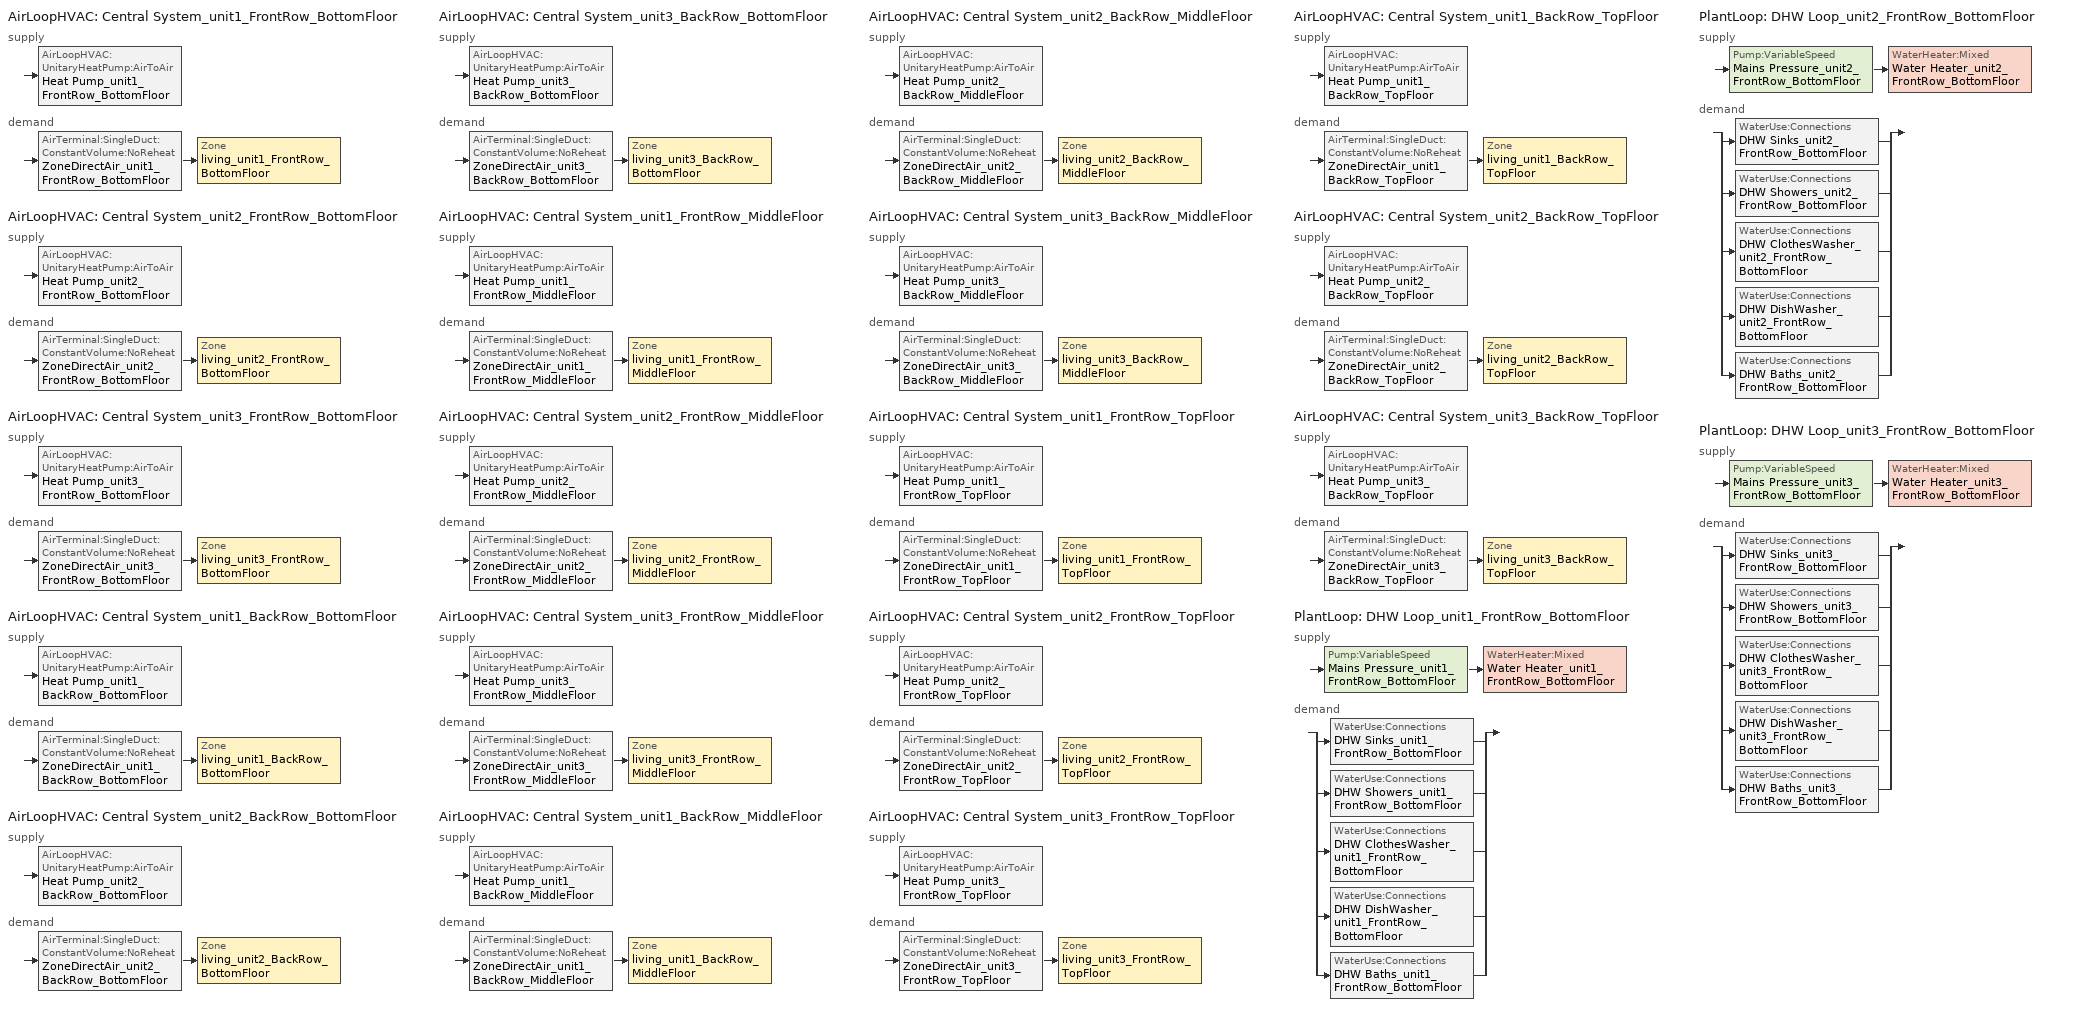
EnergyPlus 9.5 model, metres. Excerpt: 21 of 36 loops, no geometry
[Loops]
AirLoopHVAC 'Central System_unit1_FrontRow_BottomFloor'
 supply: AirLoopHVAC:UnitaryHeatPump:AirToAir 'Heat Pump_unit1_FrontRow_BottomFloor'
 demand: AirTerminal:SingleDuct:ConstantVolume:NoReheat 'ZoneDirectAir_unit1_FrontRow_BottomFloor' > Zone 'living_unit1_FrontRow_BottomFloor'
AirLoopHVAC 'Central System_unit2_FrontRow_BottomFloor'
 supply: AirLoopHVAC:UnitaryHeatPump:AirToAir 'Heat Pump_unit2_FrontRow_BottomFloor'
 demand: AirTerminal:SingleDuct:ConstantVolume:NoReheat 'ZoneDirectAir_unit2_FrontRow_BottomFloor' > Zone 'living_unit2_FrontRow_BottomFloor'
AirLoopHVAC 'Central System_unit3_FrontRow_BottomFloor'
 supply: AirLoopHVAC:UnitaryHeatPump:AirToAir 'Heat Pump_unit3_FrontRow_BottomFloor'
 demand: AirTerminal:SingleDuct:ConstantVolume:NoReheat 'ZoneDirectAir_unit3_FrontRow_BottomFloor' > Zone 'living_unit3_FrontRow_BottomFloor'
AirLoopHVAC 'Central System_unit1_BackRow_BottomFloor'
 supply: AirLoopHVAC:UnitaryHeatPump:AirToAir 'Heat Pump_unit1_BackRow_BottomFloor'
 demand: AirTerminal:SingleDuct:ConstantVolume:NoReheat 'ZoneDirectAir_unit1_BackRow_BottomFloor' > Zone 'living_unit1_BackRow_BottomFloor'
AirLoopHVAC 'Central System_unit2_BackRow_BottomFloor'
 supply: AirLoopHVAC:UnitaryHeatPump:AirToAir 'Heat Pump_unit2_BackRow_BottomFloor'
 demand: AirTerminal:SingleDuct:ConstantVolume:NoReheat 'ZoneDirectAir_unit2_BackRow_BottomFloor' > Zone 'living_unit2_BackRow_BottomFloor'
AirLoopHVAC 'Central System_unit3_BackRow_BottomFloor'
 supply: AirLoopHVAC:UnitaryHeatPump:AirToAir 'Heat Pump_unit3_BackRow_BottomFloor'
 demand: AirTerminal:SingleDuct:ConstantVolume:NoReheat 'ZoneDirectAir_unit3_BackRow_BottomFloor' > Zone 'living_unit3_BackRow_BottomFloor'
AirLoopHVAC 'Central System_unit1_FrontRow_MiddleFloor'
 supply: AirLoopHVAC:UnitaryHeatPump:AirToAir 'Heat Pump_unit1_FrontRow_MiddleFloor'
 demand: AirTerminal:SingleDuct:ConstantVolume:NoReheat 'ZoneDirectAir_unit1_FrontRow_MiddleFloor' > Zone 'living_unit1_FrontRow_MiddleFloor'
AirLoopHVAC 'Central System_unit2_FrontRow_MiddleFloor'
 supply: AirLoopHVAC:UnitaryHeatPump:AirToAir 'Heat Pump_unit2_FrontRow_MiddleFloor'
 demand: AirTerminal:SingleDuct:ConstantVolume:NoReheat 'ZoneDirectAir_unit2_FrontRow_MiddleFloor' > Zone 'living_unit2_FrontRow_MiddleFloor'
AirLoopHVAC 'Central System_unit3_FrontRow_MiddleFloor'
 supply: AirLoopHVAC:UnitaryHeatPump:AirToAir 'Heat Pump_unit3_FrontRow_MiddleFloor'
 demand: AirTerminal:SingleDuct:ConstantVolume:NoReheat 'ZoneDirectAir_unit3_FrontRow_MiddleFloor' > Zone 'living_unit3_FrontRow_MiddleFloor'
AirLoopHVAC 'Central System_unit1_BackRow_MiddleFloor'
 supply: AirLoopHVAC:UnitaryHeatPump:AirToAir 'Heat Pump_unit1_BackRow_MiddleFloor'
 demand: AirTerminal:SingleDuct:ConstantVolume:NoReheat 'ZoneDirectAir_unit1_BackRow_MiddleFloor' > Zone 'living_unit1_BackRow_MiddleFloor'
AirLoopHVAC 'Central System_unit2_BackRow_MiddleFloor'
 supply: AirLoopHVAC:UnitaryHeatPump:AirToAir 'Heat Pump_unit2_BackRow_MiddleFloor'
 demand: AirTerminal:SingleDuct:ConstantVolume:NoReheat 'ZoneDirectAir_unit2_BackRow_MiddleFloor' > Zone 'living_unit2_BackRow_MiddleFloor'
AirLoopHVAC 'Central System_unit3_BackRow_MiddleFloor'
 supply: AirLoopHVAC:UnitaryHeatPump:AirToAir 'Heat Pump_unit3_BackRow_MiddleFloor'
 demand: AirTerminal:SingleDuct:ConstantVolume:NoReheat 'ZoneDirectAir_unit3_BackRow_MiddleFloor' > Zone 'living_unit3_BackRow_MiddleFloor'
AirLoopHVAC 'Central System_unit1_FrontRow_TopFloor'
 supply: AirLoopHVAC:UnitaryHeatPump:AirToAir 'Heat Pump_unit1_FrontRow_TopFloor'
 demand: AirTerminal:SingleDuct:ConstantVolume:NoReheat 'ZoneDirectAir_unit1_FrontRow_TopFloor' > Zone 'living_unit1_FrontRow_TopFloor'
AirLoopHVAC 'Central System_unit2_FrontRow_TopFloor'
 supply: AirLoopHVAC:UnitaryHeatPump:AirToAir 'Heat Pump_unit2_FrontRow_TopFloor'
 demand: AirTerminal:SingleDuct:ConstantVolume:NoReheat 'ZoneDirectAir_unit2_FrontRow_TopFloor' > Zone 'living_unit2_FrontRow_TopFloor'
AirLoopHVAC 'Central System_unit3_FrontRow_TopFloor'
 supply: AirLoopHVAC:UnitaryHeatPump:AirToAir 'Heat Pump_unit3_FrontRow_TopFloor'
 demand: AirTerminal:SingleDuct:ConstantVolume:NoReheat 'ZoneDirectAir_unit3_FrontRow_TopFloor' > Zone 'living_unit3_FrontRow_TopFloor'
AirLoopHVAC 'Central System_unit1_BackRow_TopFloor'
 supply: AirLoopHVAC:UnitaryHeatPump:AirToAir 'Heat Pump_unit1_BackRow_TopFloor'
 demand: AirTerminal:SingleDuct:ConstantVolume:NoReheat 'ZoneDirectAir_unit1_BackRow_TopFloor' > Zone 'living_unit1_BackRow_TopFloor'
AirLoopHVAC 'Central System_unit2_BackRow_TopFloor'
 supply: AirLoopHVAC:UnitaryHeatPump:AirToAir 'Heat Pump_unit2_BackRow_TopFloor'
 demand: AirTerminal:SingleDuct:ConstantVolume:NoReheat 'ZoneDirectAir_unit2_BackRow_TopFloor' > Zone 'living_unit2_BackRow_TopFloor'
AirLoopHVAC 'Central System_unit3_BackRow_TopFloor'
 supply: AirLoopHVAC:UnitaryHeatPump:AirToAir 'Heat Pump_unit3_BackRow_TopFloor'
 demand: AirTerminal:SingleDuct:ConstantVolume:NoReheat 'ZoneDirectAir_unit3_BackRow_TopFloor' > Zone 'living_unit3_BackRow_TopFloor'
PlantLoop 'DHW Loop_unit1_FrontRow_BottomFloor'
 supply: Pump:VariableSpeed 'Mains Pressure_unit1_FrontRow_BottomFloor' > WaterHeater:Mixed 'Water Heater_unit1_FrontRow_BottomFloor'
 demand: split
  | WaterUse:Connections 'DHW Sinks_unit1_FrontRow_BottomFloor'
  | WaterUse:Connections 'DHW Showers_unit1_FrontRow_BottomFloor'
  | WaterUse:Connections 'DHW ClothesWasher_unit1_FrontRow_BottomFloor'
  | WaterUse:Connections 'DHW DishWasher_unit1_FrontRow_BottomFloor'
  | WaterUse:Connections 'DHW Baths_unit1_FrontRow_BottomFloor'
PlantLoop 'DHW Loop_unit2_FrontRow_BottomFloor'
 supply: Pump:VariableSpeed 'Mains Pressure_unit2_FrontRow_BottomFloor' > WaterHeater:Mixed 'Water Heater_unit2_FrontRow_BottomFloor'
 demand: split
  | WaterUse:Connections 'DHW Sinks_unit2_FrontRow_BottomFloor'
  | WaterUse:Connections 'DHW Showers_unit2_FrontRow_BottomFloor'
  | WaterUse:Connections 'DHW ClothesWasher_unit2_FrontRow_BottomFloor'
  | WaterUse:Connections 'DHW DishWasher_unit2_FrontRow_BottomFloor'
  | WaterUse:Connections 'DHW Baths_unit2_FrontRow_BottomFloor'
PlantLoop 'DHW Loop_unit3_FrontRow_BottomFloor'
 supply: Pump:VariableSpeed 'Mains Pressure_unit3_FrontRow_BottomFloor' > WaterHeater:Mixed 'Water Heater_unit3_FrontRow_BottomFloor'
 demand: split
  | WaterUse:Connections 'DHW Sinks_unit3_FrontRow_BottomFloor'
  | WaterUse:Connections 'DHW Showers_unit3_FrontRow_BottomFloor'
  | WaterUse:Connections 'DHW ClothesWasher_unit3_FrontRow_BottomFloor'
  | WaterUse:Connections 'DHW DishWasher_unit3_FrontRow_BottomFloor'
  | WaterUse:Connections 'DHW Baths_unit3_FrontRow_BottomFloor'
[ThermostatSetpoint:DualSetpoint]
thermostat_living Dual SP Control: Heating Setpoint Temperature Schedule=heating_sch; Cooling Setpoint Temperature Schedule=cooling_sch
[Sizing:Zone] Zone Cooling Design Supply Air Temperature Input Method=SupplyAirTemperature; Zone Cooling Design Supply Air Temperature {C}=12; Zone Heating Design Supply Air Temperature Input Method=SupplyAirTemperature; Zone Heating Design Supply Air Temperature {C}=50; Zone Cooling Design Supply Air Humidity Ratio {kgWater/kgDryAir}=0.0081; Zone Heating Design Supply Air Humidity Ratio {kgWater/kgDryAir}=0.008; Cooling Design Air Flow Method=DesignDay; Cooling Minimum Air Flow per Zone Floor Area {m3/s-m2}=0.000762; Heating Design Air Flow Method=DesignDay; Heating Maximum Air Flow per Zone Floor Area {m3/s-m2}=0.002032; Heating Maximum Air Flow {m3/s}=0.141576; Heating Maximum Air Flow Fraction=0.3
Name | Design Specification Outdoor Air Object
living_unit1_FrontRow_BottomFloor | SZ_DSOA_living_unit1_FrontRow_BottomFloor
living_unit2_FrontRow_BottomFloor | SZ_DSOA_living_unit2_FrontRow_BottomFloor
living_unit3_FrontRow_BottomFloor | SZ_DSOA_living_unit3_FrontRow_BottomFloor
living_unit1_BackRow_BottomFloor | SZ_DSOA_living_unit1_BackRow_BottomFloor
living_unit2_BackRow_BottomFloor | SZ_DSOA_living_unit2_BackRow_BottomFloor
living_unit3_BackRow_BottomFloor | SZ_DSOA_living_unit3_BackRow_BottomFloor
living_unit1_FrontRow_MiddleFloor | SZ_DSOA_living_unit1_FrontRow_MiddleFloor
living_unit2_FrontRow_MiddleFloor | SZ_DSOA_living_unit2_FrontRow_MiddleFloor
living_unit3_FrontRow_MiddleFloor | SZ_DSOA_living_unit3_FrontRow_MiddleFloor
living_unit1_BackRow_MiddleFloor | SZ_DSOA_living_unit1_BackRow_MiddleFloor
living_unit2_BackRow_MiddleFloor | SZ_DSOA_living_unit2_BackRow_MiddleFloor
living_unit3_BackRow_MiddleFloor | SZ_DSOA_living_unit3_BackRow_MiddleFloor
living_unit1_FrontRow_TopFloor | SZ_DSOA_living_unit1_FrontRow_TopFloor
living_unit2_FrontRow_TopFloor | SZ_DSOA_living_unit2_FrontRow_TopFloor
living_unit3_FrontRow_TopFloor | SZ_DSOA_living_unit3_FrontRow_TopFloor
living_unit1_BackRow_TopFloor | SZ_DSOA_living_unit1_BackRow_TopFloor
living_unit2_BackRow_TopFloor | SZ_DSOA_living_unit2_BackRow_TopFloor
living_unit3_BackRow_TopFloor | SZ_DSOA_living_unit3_BackRow_TopFloor
[Sizing:System] Type of Load to Size On=Sensible; Design Outdoor Air Flow Rate {m3/s}=autosize; Central Heating Maximum System Air Flow Ratio=1; Preheat Design Temperature {C}=7; Preheat Design Humidity Ratio {kgWater/kgDryAir}=0.008; Precool Design Temperature {C}=11; Precool Design Humidity Ratio {kgWater/kgDryAir}=0.008; Central Cooling Design Supply Air Temperature {C}=12; Central Heating Design Supply Air Temperature {C}=50; Tpye of Zone Sum to Use=NonCoincident; 100% Outdoor Air in Cooling=No; 100% Outdoor Air in Heating=No; Central Cooling Design Supply Air Humidity Ratio {kgWater/kgDryAir}=0.008; Central Heating Design Supply Air Humidity Ratio {kgWater/kgDryAir}=0.008; Cooling Supply Air Flow Rate Method=DesignDay; Heating Supply Air Flow Rate Method=DesignDay; Zone Maximum Outdoor Air Fraction=1; Cooling Design Capacity Method=CoolingDesignCapacity; Cooling Design Capacity {W}=autosize; Heating Design Capacity Method=HeatingDesignCapacity; Heating Design Capacity {W}=autosize; Central Cooling Capacity Control Method=OnOff
Central System_unit1_FrontRow_BottomFloor; Central System_unit2_FrontRow_BottomFloor; Central System_unit3_FrontRow_BottomFloor; Central System_unit1_BackRow_BottomFloor; Central System_unit2_BackRow_BottomFloor; Central System_unit3_BackRow_BottomFloor; Central System_unit1_FrontRow_MiddleFloor; Central System_unit2_FrontRow_MiddleFloor; Central System_unit3_FrontRow_MiddleFloor; Central System_unit1_BackRow_MiddleFloor; Central System_unit2_BackRow_MiddleFloor; Central System_unit3_BackRow_MiddleFloor; Central System_unit1_FrontRow_TopFloor; Central System_unit2_FrontRow_TopFloor; Central System_unit3_FrontRow_TopFloor; Central System_unit1_BackRow_TopFloor; Central System_unit2_BackRow_TopFloor; Central System_unit3_BackRow_TopFloor
[ZoneControl:Thermostat] Control Type Schedule=zone_control_type; Control 1=thermostat_living Dual SP Control
Name | Zone or ZoneList
Zone Thermostat_unit1_FrontRow_BottomFloor | living_unit1_FrontRow_BottomFloor
Zone Thermostat_unit2_FrontRow_BottomFloor | living_unit2_FrontRow_BottomFloor
Zone Thermostat_unit3_FrontRow_BottomFloor | living_unit3_FrontRow_BottomFloor
Zone Thermostat_unit1_BackRow_BottomFloor | living_unit1_BackRow_BottomFloor
Zone Thermostat_unit2_BackRow_BottomFloor | living_unit2_BackRow_BottomFloor
Zone Thermostat_unit3_BackRow_BottomFloor | living_unit3_BackRow_BottomFloor
Zone Thermostat_unit1_FrontRow_MiddleFloor | living_unit1_FrontRow_MiddleFloor
Zone Thermostat_unit2_FrontRow_MiddleFloor | living_unit2_FrontRow_MiddleFloor
Zone Thermostat_unit3_FrontRow_MiddleFloor | living_unit3_FrontRow_MiddleFloor
Zone Thermostat_unit1_BackRow_MiddleFloor | living_unit1_BackRow_MiddleFloor
Zone Thermostat_unit2_BackRow_MiddleFloor | living_unit2_BackRow_MiddleFloor
Zone Thermostat_unit3_BackRow_MiddleFloor | living_unit3_BackRow_MiddleFloor
Zone Thermostat_unit1_FrontRow_TopFloor | living_unit1_FrontRow_TopFloor
Zone Thermostat_unit2_FrontRow_TopFloor | living_unit2_FrontRow_TopFloor
Zone Thermostat_unit3_FrontRow_TopFloor | living_unit3_FrontRow_TopFloor
Zone Thermostat_unit1_BackRow_TopFloor | living_unit1_BackRow_TopFloor
Zone Thermostat_unit2_BackRow_TopFloor | living_unit2_BackRow_TopFloor
Zone Thermostat_unit3_BackRow_TopFloor | living_unit3_BackRow_TopFloor
[AirTerminal:SingleDuct:ConstantVolume:NoReheat] Availability Schedule=always_avail; Maximum Air Flow Rate {m3/s}=autosize
ZoneDirectAir_unit1_FrontRow_BottomFloor; ZoneDirectAir_unit2_FrontRow_BottomFloor; ZoneDirectAir_unit3_FrontRow_BottomFloor; ZoneDirectAir_unit1_BackRow_BottomFloor; ZoneDirectAir_unit2_BackRow_BottomFloor; ZoneDirectAir_unit3_BackRow_BottomFloor; ZoneDirectAir_unit1_FrontRow_MiddleFloor; ZoneDirectAir_unit2_FrontRow_MiddleFloor; ZoneDirectAir_unit3_FrontRow_MiddleFloor; ZoneDirectAir_unit1_BackRow_MiddleFloor; ZoneDirectAir_unit2_BackRow_MiddleFloor; ZoneDirectAir_unit3_BackRow_MiddleFloor; ZoneDirectAir_unit1_FrontRow_TopFloor; ZoneDirectAir_unit2_FrontRow_TopFloor; ZoneDirectAir_unit3_FrontRow_TopFloor; ZoneDirectAir_unit1_BackRow_TopFloor; ZoneDirectAir_unit2_BackRow_TopFloor; ZoneDirectAir_unit3_BackRow_TopFloor
[DesignSpecification:OutdoorAir] Outdoor Air Method=Flow/Zone; Outdoor Air Flow per Person {m3/s-person}=0; Outdoor Air Flow per Zone {m3/s}=0.0212376
SZ_DSOA_living_unit1_FrontRow_BottomFloor; SZ_DSOA_living_unit2_FrontRow_BottomFloor; SZ_DSOA_living_unit3_FrontRow_BottomFloor; SZ_DSOA_living_unit1_BackRow_BottomFloor; SZ_DSOA_living_unit2_BackRow_BottomFloor; SZ_DSOA_living_unit3_BackRow_BottomFloor; SZ_DSOA_living_unit1_FrontRow_MiddleFloor; SZ_DSOA_living_unit2_FrontRow_MiddleFloor; SZ_DSOA_living_unit3_FrontRow_MiddleFloor; SZ_DSOA_living_unit1_BackRow_MiddleFloor; SZ_DSOA_living_unit2_BackRow_MiddleFloor; SZ_DSOA_living_unit3_BackRow_MiddleFloor; SZ_DSOA_living_unit1_FrontRow_TopFloor; SZ_DSOA_living_unit2_FrontRow_TopFloor; SZ_DSOA_living_unit3_FrontRow_TopFloor; SZ_DSOA_living_unit1_BackRow_TopFloor; SZ_DSOA_living_unit2_BackRow_TopFloor; SZ_DSOA_living_unit3_BackRow_TopFloor
[Coil:Cooling:DX:SingleSpeed] Availability Schedule=always_avail; Gross Rated Total Cooling Capacity {W}=autosize; Gross Rated Sensible Heat Ratio=autosize; Gross Rated Cooling COP=4.06853; Rated Air Flow Rate {m3/s}=autosize; Total Cooling Capacity Function of Temperature Curve=HPACCoolCapFT; Total Cooling Capacity Function of Flow Fraction Curve=HPACCoolCapFFF; Energy Input Ratio Function of Temperature Curve=HPACCOOLEIRFT; Energy Input Ratio Function of Flow Fraction Curve=HPACCOOLEIRFFF; Part Load Fraction Correlation Curve=HPACCOOLPLFFPLR
DX Cooling Coil_unit1_FrontRow_BottomFloor; DX Cooling Coil_unit2_FrontRow_BottomFloor; DX Cooling Coil_unit3_FrontRow_BottomFloor; DX Cooling Coil_unit1_BackRow_BottomFloor; DX Cooling Coil_unit2_BackRow_BottomFloor; DX Cooling Coil_unit3_BackRow_BottomFloor; DX Cooling Coil_unit1_FrontRow_MiddleFloor; DX Cooling Coil_unit2_FrontRow_MiddleFloor; DX Cooling Coil_unit3_FrontRow_MiddleFloor; DX Cooling Coil_unit1_BackRow_MiddleFloor; DX Cooling Coil_unit2_BackRow_MiddleFloor; DX Cooling Coil_unit3_BackRow_MiddleFloor; DX Cooling Coil_unit1_FrontRow_TopFloor; DX Cooling Coil_unit2_FrontRow_TopFloor; DX Cooling Coil_unit3_FrontRow_TopFloor; DX Cooling Coil_unit1_BackRow_TopFloor; DX Cooling Coil_unit2_BackRow_TopFloor; DX Cooling Coil_unit3_BackRow_TopFloor
[Fan:OnOff] Availability Schedule=always_avail
Name | Fan Efficiency   #From the study from Dave... | Pressure Rise {Pa}   #based on 0.5W/cfm assuming 1200 cfm,motor eff = 0.65 @ 400cfm/ton and fan eff = 0.58... | Maximum Flow Rate {m3/s} | Motor Efficiency   #From the study from Dave @ 400cfm/ton and back calculating for seer > 13... | Motor In Airstream Fraction | Fan Efficiency			# Fan consumption added during post-processing @ 2.8 cfm/W | Pressure Rise {Pa} | Motor Efficiency | Fan Efficiency			 # Fan consumption added during post-processing @ 2.8 cfm/W
Supply Fan_unit1_FrontRow_BottomFloor; Supply Fan_unit2_FrontRow_BottomFloor; Supply Fan_unit3_FrontRow_BottomFloor; Supply Fan_unit1_BackRow_BottomFloor; Supply Fan_unit2_BackRow_BottomFloor; Supply Fan_unit3_BackRow_BottomFloor; Supply Fan_unit1_FrontRow_MiddleFloor; Supply Fan_unit2_FrontRow_MiddleFloor; Supply Fan_unit3_FrontRow_MiddleFloor; Supply Fan_unit1_BackRow_MiddleFloor; Supply Fan_unit2_BackRow_MiddleFloor; Supply Fan_unit3_BackRow_MiddleFloor; Supply Fan_unit1_FrontRow_TopFloor; Supply Fan_unit2_FrontRow_TopFloor; Supply Fan_unit3_FrontRow_TopFloor; Supply Fan_unit1_BackRow_TopFloor; Supply Fan_unit2_BackRow_TopFloor; Supply Fan_unit3_BackRow_TopFloor | 0.50054 | 400 | autosize | 0.863 | 1
OASupplyFan_unit1_FrontRow_BottomFloor; OASupplyFan_unit2_FrontRow_BottomFloor; OASupplyFan_unit3_FrontRow_BottomFloor; OASupplyFan_unit1_BackRow_BottomFloor; OASupplyFan_unit2_BackRow_BottomFloor; OASupplyFan_unit3_BackRow_BottomFloor; OASupplyFan_unit1_FrontRow_MiddleFloor; OASupplyFan_unit2_FrontRow_MiddleFloor; OASupplyFan_unit3_FrontRow_MiddleFloor; OASupplyFan_unit1_BackRow_MiddleFloor; OASupplyFan_unit2_BackRow_MiddleFloor; OASupplyFan_unit3_BackRow_MiddleFloor; OASupplyFan_unit1_FrontRow_TopFloor; OASupplyFan_unit2_FrontRow_TopFloor; OASupplyFan_unit3_FrontRow_TopFloor; OASupplyFan_unit1_BackRow_TopFloor; OASupplyFan_unit2_BackRow_TopFloor; OASupplyFan_unit3_BackRow_TopFloor |  |  | 0.0212376 |  | 0 | 0.6 | 454.046 | 1
OAExhaustFan_unit1_FrontRow_BottomFloor; OAExhaustFan_unit2_FrontRow_BottomFloor; OAExhaustFan_unit3_FrontRow_BottomFloor; OAExhaustFan_unit1_BackRow_BottomFloor; OAExhaustFan_unit2_BackRow_BottomFloor; OAExhaustFan_unit3_BackRow_BottomFloor; OAExhaustFan_unit1_FrontRow_MiddleFloor; OAExhaustFan_unit2_FrontRow_MiddleFloor; OAExhaustFan_unit3_FrontRow_MiddleFloor; OAExhaustFan_unit1_BackRow_MiddleFloor; OAExhaustFan_unit2_BackRow_MiddleFloor; OAExhaustFan_unit3_BackRow_MiddleFloor; OAExhaustFan_unit1_FrontRow_TopFloor; OAExhaustFan_unit2_FrontRow_TopFloor; OAExhaustFan_unit3_FrontRow_TopFloor; OAExhaustFan_unit1_BackRow_TopFloor; OAExhaustFan_unit2_BackRow_TopFloor; OAExhaustFan_unit3_BackRow_TopFloor |  |  | 0.0212376 |  | 0 |  | 454.046 | 1 | 0.6
[AirLoopHVAC] Design Supply Air Flow Rate {m3/s}=autosize
Central System_unit1_FrontRow_BottomFloor; Central System_unit2_FrontRow_BottomFloor; Central System_unit3_FrontRow_BottomFloor; Central System_unit1_BackRow_BottomFloor; Central System_unit2_BackRow_BottomFloor; Central System_unit3_BackRow_BottomFloor; Central System_unit1_FrontRow_MiddleFloor; Central System_unit2_FrontRow_MiddleFloor; Central System_unit3_FrontRow_MiddleFloor; Central System_unit1_BackRow_MiddleFloor; Central System_unit2_BackRow_MiddleFloor; Central System_unit3_BackRow_MiddleFloor; Central System_unit1_FrontRow_TopFloor; Central System_unit2_FrontRow_TopFloor; Central System_unit3_FrontRow_TopFloor; Central System_unit1_BackRow_TopFloor; Central System_unit2_BackRow_TopFloor; Central System_unit3_BackRow_TopFloor
[AirLoopHVAC:UnitaryHeatPump:AirToAir] Availability Schedule=always_avail; Supply Air Flow Rate During Cooling Operation {m3/s}=autosize; Supply Air Flow Rate During Heating Operation {m3/s}=autosize; Supply Air Flow Rate When No Cooling or Heating is Needed {m3/s}=0; Maximum Supply Air Temperature from Supplemental Heater {C}=50; Maximum Outdoor Dry-Bulb Temperature for Supplemental Heater Operation {C}=10; Fan Placement=BlowThrough; Supply Air Fan Operating Mode Schedule=fan_cycle
Name | Controlling Zone or Thermostat Location | Supply Air Fan | Heating Coil | Cooling Coil | Supplemental Heating Coil
Heat Pump_unit1_FrontRow_BottomFloor | living_unit1_FrontRow_BottomFloor | Supply Fan_unit1_FrontRow_BottomFloor | Main DX Heating Coil_unit1_FrontRow_BottomFloor | DX Cooling Coil_unit1_FrontRow_BottomFloor | Supp Heating Coil_unit1_FrontRow_BottomFloor
Heat Pump_unit2_FrontRow_BottomFloor | living_unit2_FrontRow_BottomFloor | Supply Fan_unit2_FrontRow_BottomFloor | Main DX Heating Coil_unit2_FrontRow_BottomFloor | DX Cooling Coil_unit2_FrontRow_BottomFloor | Supp Heating Coil_unit2_FrontRow_BottomFloor
Heat Pump_unit3_FrontRow_BottomFloor | living_unit3_FrontRow_BottomFloor | Supply Fan_unit3_FrontRow_BottomFloor | Main DX Heating Coil_unit3_FrontRow_BottomFloor | DX Cooling Coil_unit3_FrontRow_BottomFloor | Supp Heating Coil_unit3_FrontRow_BottomFloor
Heat Pump_unit1_BackRow_BottomFloor | living_unit1_BackRow_BottomFloor | Supply Fan_unit1_BackRow_BottomFloor | Main DX Heating Coil_unit1_BackRow_BottomFloor | DX Cooling Coil_unit1_BackRow_BottomFloor | Supp Heating Coil_unit1_BackRow_BottomFloor
Heat Pump_unit2_BackRow_BottomFloor | living_unit2_BackRow_BottomFloor | Supply Fan_unit2_BackRow_BottomFloor | Main DX Heating Coil_unit2_BackRow_BottomFloor | DX Cooling Coil_unit2_BackRow_BottomFloor | Supp Heating Coil_unit2_BackRow_BottomFloor
Heat Pump_unit3_BackRow_BottomFloor | living_unit3_BackRow_BottomFloor | Supply Fan_unit3_BackRow_BottomFloor | Main DX Heating Coil_unit3_BackRow_BottomFloor | DX Cooling Coil_unit3_BackRow_BottomFloor | Supp Heating Coil_unit3_BackRow_BottomFloor
Heat Pump_unit1_FrontRow_MiddleFloor | living_unit1_FrontRow_MiddleFloor | Supply Fan_unit1_FrontRow_MiddleFloor | Main DX Heating Coil_unit1_FrontRow_MiddleFloor | DX Cooling Coil_unit1_FrontRow_MiddleFloor | Supp Heating Coil_unit1_FrontRow_MiddleFloor
Heat Pump_unit2_FrontRow_MiddleFloor | living_unit2_FrontRow_MiddleFloor | Supply Fan_unit2_FrontRow_MiddleFloor | Main DX Heating Coil_unit2_FrontRow_MiddleFloor | DX Cooling Coil_unit2_FrontRow_MiddleFloor | Supp Heating Coil_unit2_FrontRow_MiddleFloor
Heat Pump_unit3_FrontRow_MiddleFloor | living_unit3_FrontRow_MiddleFloor | Supply Fan_unit3_FrontRow_MiddleFloor | Main DX Heating Coil_unit3_FrontRow_MiddleFloor | DX Cooling Coil_unit3_FrontRow_MiddleFloor | Supp Heating Coil_unit3_FrontRow_MiddleFloor
Heat Pump_unit1_BackRow_MiddleFloor | living_unit1_BackRow_MiddleFloor | Supply Fan_unit1_BackRow_MiddleFloor | Main DX Heating Coil_unit1_BackRow_MiddleFloor | DX Cooling Coil_unit1_BackRow_MiddleFloor | Supp Heating Coil_unit1_BackRow_MiddleFloor
Heat Pump_unit2_BackRow_MiddleFloor | living_unit2_BackRow_MiddleFloor | Supply Fan_unit2_BackRow_MiddleFloor | Main DX Heating Coil_unit2_BackRow_MiddleFloor | DX Cooling Coil_unit2_BackRow_MiddleFloor | Supp Heating Coil_unit2_BackRow_MiddleFloor
Heat Pump_unit3_BackRow_MiddleFloor | living_unit3_BackRow_MiddleFloor | Supply Fan_unit3_BackRow_MiddleFloor | Main DX Heating Coil_unit3_BackRow_MiddleFloor | DX Cooling Coil_unit3_BackRow_MiddleFloor | Supp Heating Coil_unit3_BackRow_MiddleFloor
Heat Pump_unit1_FrontRow_TopFloor | living_unit1_FrontRow_TopFloor | Supply Fan_unit1_FrontRow_TopFloor | Main DX Heating Coil_unit1_FrontRow_TopFloor | DX Cooling Coil_unit1_FrontRow_TopFloor | Supp Heating Coil_unit1_FrontRow_TopFloor
Heat Pump_unit2_FrontRow_TopFloor | living_unit2_FrontRow_TopFloor | Supply Fan_unit2_FrontRow_TopFloor | Main DX Heating Coil_unit2_FrontRow_TopFloor | DX Cooling Coil_unit2_FrontRow_TopFloor | Supp Heating Coil_unit2_FrontRow_TopFloor
Heat Pump_unit3_FrontRow_TopFloor | living_unit3_FrontRow_TopFloor | Supply Fan_unit3_FrontRow_TopFloor | Main DX Heating Coil_unit3_FrontRow_TopFloor | DX Cooling Coil_unit3_FrontRow_TopFloor | Supp Heating Coil_unit3_FrontRow_TopFloor
Heat Pump_unit1_BackRow_TopFloor | living_unit1_BackRow_TopFloor | Supply Fan_unit1_BackRow_TopFloor | Main DX Heating Coil_unit1_BackRow_TopFloor | DX Cooling Coil_unit1_BackRow_TopFloor | Supp Heating Coil_unit1_BackRow_TopFloor
Heat Pump_unit2_BackRow_TopFloor | living_unit2_BackRow_TopFloor | Supply Fan_unit2_BackRow_TopFloor | Main DX Heating Coil_unit2_BackRow_TopFloor | DX Cooling Coil_unit2_BackRow_TopFloor | Supp Heating Coil_unit2_BackRow_TopFloor
Heat Pump_unit3_BackRow_TopFloor | living_unit3_BackRow_TopFloor | Supply Fan_unit3_BackRow_TopFloor | Main DX Heating Coil_unit3_BackRow_TopFloor | DX Cooling Coil_unit3_BackRow_TopFloor | Supp Heating Coil_unit3_BackRow_TopFloor
[Coil:Heating:DX:SingleSpeed] Availability Schedule=always_avail; Rated Total Heating Capacity {W}=autosize; Rated COP=3.69308; Rated Air Flow Rate {m3/s}=autosize; Total Heating Capacity Function of Temperature Curve=HPACHeatCapFT; Total Heating Capacity Function of Flow Fraction Curve=HPACHeatCapFFF; Energy Input Ratio Function of Temperature Curve=HPACHeatEIRFT; Energy Input Ratio Function of Flow Fraction Curve=HPACHeatEIRFFF; Part Load Fraction Correlation Curve=HPACCOOLPLFFPLR; Defrost Energy Input Ratio Function of Temperature Curve=Defrost_EIR_FT; Minimum Outdoor Dry-Bulb Temperature for Compressor Operation {C}=-17.78; Maximum Outdoor Dry-Bulb Temperature for Defrost Operation {C}=5; Crankcase Heater Capacity {W}=200; Maximum Outdoor Dry-Bulb Temperature for Crankcase Heater Operation {C}=10; Defrost Strategy=ReverseCycle; Defrost Control=OnDemand
Main DX Heating Coil_unit1_FrontRow_BottomFloor; Main DX Heating Coil_unit2_FrontRow_BottomFloor; Main DX Heating Coil_unit3_FrontRow_BottomFloor; Main DX Heating Coil_unit1_BackRow_BottomFloor; Main DX Heating Coil_unit2_BackRow_BottomFloor; Main DX Heating Coil_unit3_BackRow_BottomFloor; Main DX Heating Coil_unit1_FrontRow_MiddleFloor; Main DX Heating Coil_unit2_FrontRow_MiddleFloor; Main DX Heating Coil_unit3_FrontRow_MiddleFloor; Main DX Heating Coil_unit1_BackRow_MiddleFloor; Main DX Heating Coil_unit2_BackRow_MiddleFloor; Main DX Heating Coil_unit3_BackRow_MiddleFloor; Main DX Heating Coil_unit1_FrontRow_TopFloor; Main DX Heating Coil_unit2_FrontRow_TopFloor; Main DX Heating Coil_unit3_FrontRow_TopFloor; Main DX Heating Coil_unit1_BackRow_TopFloor; Main DX Heating Coil_unit2_BackRow_TopFloor; Main DX Heating Coil_unit3_BackRow_TopFloor
[Coil:Heating:Electric] Availability Schedule=always_avail; Efficiency=1; Nominal Capacity {W}=autosize
Supp Heating Coil_unit1_FrontRow_BottomFloor; Supp Heating Coil_unit2_FrontRow_BottomFloor; Supp Heating Coil_unit3_FrontRow_BottomFloor; Supp Heating Coil_unit1_BackRow_BottomFloor; Supp Heating Coil_unit2_BackRow_BottomFloor; Supp Heating Coil_unit3_BackRow_BottomFloor; Supp Heating Coil_unit1_FrontRow_MiddleFloor; Supp Heating Coil_unit2_FrontRow_MiddleFloor; Supp Heating Coil_unit3_FrontRow_MiddleFloor; Supp Heating Coil_unit1_BackRow_MiddleFloor; Supp Heating Coil_unit2_BackRow_MiddleFloor; Supp Heating Coil_unit3_BackRow_MiddleFloor; Supp Heating Coil_unit1_FrontRow_TopFloor; Supp Heating Coil_unit2_FrontRow_TopFloor; Supp Heating Coil_unit3_FrontRow_TopFloor; Supp Heating Coil_unit1_BackRow_TopFloor; Supp Heating Coil_unit2_BackRow_TopFloor; Supp Heating Coil_unit3_BackRow_TopFloor
[Zone equipment]
living_unit1_FrontRow_BottomFloor: ZoneDirectAir_unit1_FrontRow_BottomFloor, ERV_unit1_FrontRow_BottomFloor
living_unit2_FrontRow_BottomFloor: ZoneDirectAir_unit2_FrontRow_BottomFloor, ERV_unit2_FrontRow_BottomFloor
living_unit3_FrontRow_BottomFloor: ZoneDirectAir_unit3_FrontRow_BottomFloor, ERV_unit3_FrontRow_BottomFloor
living_unit1_BackRow_BottomFloor: ZoneDirectAir_unit1_BackRow_BottomFloor, ERV_unit1_BackRow_BottomFloor
living_unit2_BackRow_BottomFloor: ZoneDirectAir_unit2_BackRow_BottomFloor, ERV_unit2_BackRow_BottomFloor
living_unit3_BackRow_BottomFloor: ZoneDirectAir_unit3_BackRow_BottomFloor, ERV_unit3_BackRow_BottomFloor
living_unit1_FrontRow_MiddleFloor: ZoneDirectAir_unit1_FrontRow_MiddleFloor, ERV_unit1_FrontRow_MiddleFloor
living_unit2_FrontRow_MiddleFloor: ZoneDirectAir_unit2_FrontRow_MiddleFloor, ERV_unit2_FrontRow_MiddleFloor
living_unit3_FrontRow_MiddleFloor: ZoneDirectAir_unit3_FrontRow_MiddleFloor, ERV_unit3_FrontRow_MiddleFloor
living_unit1_BackRow_MiddleFloor: ZoneDirectAir_unit1_BackRow_MiddleFloor, ERV_unit1_BackRow_MiddleFloor
living_unit2_BackRow_MiddleFloor: ZoneDirectAir_unit2_BackRow_MiddleFloor, ERV_unit2_BackRow_MiddleFloor
living_unit3_BackRow_MiddleFloor: ZoneDirectAir_unit3_BackRow_MiddleFloor, ERV_unit3_BackRow_MiddleFloor
living_unit1_FrontRow_TopFloor: ZoneDirectAir_unit1_FrontRow_TopFloor, ERV_unit1_FrontRow_TopFloor
living_unit2_FrontRow_TopFloor: ZoneDirectAir_unit2_FrontRow_TopFloor, ERV_unit2_FrontRow_TopFloor
living_unit3_FrontRow_TopFloor: ZoneDirectAir_unit3_FrontRow_TopFloor, ERV_unit3_FrontRow_TopFloor
living_unit1_BackRow_TopFloor: ZoneDirectAir_unit1_BackRow_TopFloor, ERV_unit1_BackRow_TopFloor
living_unit2_BackRow_TopFloor: ZoneDirectAir_unit2_BackRow_TopFloor, ERV_unit2_BackRow_TopFloor
living_unit3_BackRow_TopFloor: ZoneDirectAir_unit3_BackRow_TopFloor, ERV_unit3_BackRow_TopFloor
[ZoneHVAC:EnergyRecoveryVentilator] Availability Schedule=always_avail; Supply Air Flow Rate {m3/s}=0.0212376; Exhaust Air Flow Rate {m3/s}=0.0212376
Name | Heat Exchanger | Supply Air Fan | Exhaust Air Fan
ERV_unit1_FrontRow_BottomFloor | OA_Heat_Recovery_Unit1_FrontRow_BottomFloor | OASupplyFan_unit1_FrontRow_BottomFloor | OAExhaustFan_unit1_FrontRow_BottomFloor
ERV_unit2_FrontRow_BottomFloor | OA_Heat_Recovery_Unit2_FrontRow_BottomFloor | OASupplyFan_unit2_FrontRow_BottomFloor | OAExhaustFan_unit2_FrontRow_BottomFloor
ERV_unit3_FrontRow_BottomFloor | OA_Heat_Recovery_Unit3_FrontRow_BottomFloor | OASupplyFan_unit3_FrontRow_BottomFloor | OAExhaustFan_unit3_FrontRow_BottomFloor
ERV_unit1_BackRow_BottomFloor | OA_Heat_Recovery_Unit1_BackRow_BottomFloor | OASupplyFan_unit1_BackRow_BottomFloor | OAExhaustFan_unit1_BackRow_BottomFloor
ERV_unit2_BackRow_BottomFloor | OA_Heat_Recovery_Unit2_BackRow_BottomFloor | OASupplyFan_unit2_BackRow_BottomFloor | OAExhaustFan_unit2_BackRow_BottomFloor
ERV_unit3_BackRow_BottomFloor | OA_Heat_Recovery_Unit3_BackRow_BottomFloor | OASupplyFan_unit3_BackRow_BottomFloor | OAExhaustFan_unit3_BackRow_BottomFloor
ERV_unit1_FrontRow_MiddleFloor | OA_Heat_Recovery_Unit1_FrontRow_MiddleFloor | OASupplyFan_unit1_FrontRow_MiddleFloor | OAExhaustFan_unit1_FrontRow_MiddleFloor
ERV_unit2_FrontRow_MiddleFloor | OA_Heat_Recovery_Unit2_FrontRow_MiddleFloor | OASupplyFan_unit2_FrontRow_MiddleFloor | OAExhaustFan_unit2_FrontRow_MiddleFloor
ERV_unit3_FrontRow_MiddleFloor | OA_Heat_Recovery_Unit3_FrontRow_MiddleFloor | OASupplyFan_unit3_FrontRow_MiddleFloor | OAExhaustFan_unit3_FrontRow_MiddleFloor
ERV_unit1_BackRow_MiddleFloor | OA_Heat_Recovery_Unit1_BackRow_MiddleFloor | OASupplyFan_unit1_BackRow_MiddleFloor | OAExhaustFan_unit1_BackRow_MiddleFloor
ERV_unit2_BackRow_MiddleFloor | OA_Heat_Recovery_Unit2_BackRow_MiddleFloor | OASupplyFan_unit2_BackRow_MiddleFloor | OAExhaustFan_unit2_BackRow_MiddleFloor
ERV_unit3_BackRow_MiddleFloor | OA_Heat_Recovery_Unit3_BackRow_MiddleFloor | OASupplyFan_unit3_BackRow_MiddleFloor | OAExhaustFan_unit3_BackRow_MiddleFloor
ERV_unit1_FrontRow_TopFloor | OA_Heat_Recovery_Unit1_FrontRow_TopFloor | OASupplyFan_unit1_FrontRow_TopFloor | OAExhaustFan_unit1_FrontRow_TopFloor
ERV_unit2_FrontRow_TopFloor | OA_Heat_Recovery_Unit2_FrontRow_TopFloor | OASupplyFan_unit2_FrontRow_TopFloor | OAExhaustFan_unit2_FrontRow_TopFloor
ERV_unit3_FrontRow_TopFloor | OA_Heat_Recovery_Unit3_FrontRow_TopFloor | OASupplyFan_unit3_FrontRow_TopFloor | OAExhaustFan_unit3_FrontRow_TopFloor
ERV_unit1_BackRow_TopFloor | OA_Heat_Recovery_Unit1_BackRow_TopFloor | OASupplyFan_unit1_BackRow_TopFloor | OAExhaustFan_unit1_BackRow_TopFloor
ERV_unit2_BackRow_TopFloor | OA_Heat_Recovery_Unit2_BackRow_TopFloor | OASupplyFan_unit2_BackRow_TopFloor | OAExhaustFan_unit2_BackRow_TopFloor
ERV_unit3_BackRow_TopFloor | OA_Heat_Recovery_Unit3_BackRow_TopFloor | OASupplyFan_unit3_BackRow_TopFloor | OAExhaustFan_unit3_BackRow_TopFloor
[HeatExchanger:AirToAir:SensibleAndLatent] Availability Schedule=always_off; Nominal Supply Air Flow Rate {m3/s}=0.0212376; Sensible Effectiveness at 100% Heating Air Flow=0.65; Latent Effectiveness at 100% Heating Air Flow=0; Sensible Effectiveness at 75% Heating Air Flow=0.65; Latent Effectiveness at 75% Heating Air Flow=0; Sensible Effectiveness at 100% Cooling Air Flow=0.65; Latent Effectiveness at 100% Cooling Air Flow=0; Sensible Effectiveness at 75% Cooling Air Flow=0.65; Latent Effectiveness at 75% Cooling Air Flow=0; Nominal Electric Power {W}=0; Supply Air Outlet Temperature Control=No; Heat Exchanger Type=Plate; Frost Control Type=None; Threshold Temperature {C}=-16.8333; Initial Defrost Time Fraction=0.083; Rate of Defrost Time Fraction Increase {1/K}=0.0216; Economizer Lockout=No
OA_Heat_Recovery_Unit1_FrontRow_BottomFloor; OA_Heat_Recovery_Unit2_FrontRow_BottomFloor; OA_Heat_Recovery_Unit3_FrontRow_BottomFloor; OA_Heat_Recovery_Unit1_BackRow_BottomFloor; OA_Heat_Recovery_Unit2_BackRow_BottomFloor; OA_Heat_Recovery_Unit3_BackRow_BottomFloor; OA_Heat_Recovery_Unit1_FrontRow_MiddleFloor; OA_Heat_Recovery_Unit2_FrontRow_MiddleFloor; OA_Heat_Recovery_Unit3_FrontRow_MiddleFloor; OA_Heat_Recovery_Unit1_BackRow_MiddleFloor; OA_Heat_Recovery_Unit2_BackRow_MiddleFloor; OA_Heat_Recovery_Unit3_BackRow_MiddleFloor; OA_Heat_Recovery_Unit1_FrontRow_TopFloor; OA_Heat_Recovery_Unit2_FrontRow_TopFloor; OA_Heat_Recovery_Unit3_FrontRow_TopFloor; OA_Heat_Recovery_Unit1_BackRow_TopFloor; OA_Heat_Recovery_Unit2_BackRow_TopFloor; OA_Heat_Recovery_Unit3_BackRow_TopFloor
[Pump:VariableSpeed] Design Maximum Flow Rate {m3/s}=autosize; Design Pump Head {Pa}=1; Design Power Consumption {W}=0; Motor Efficiency=1; Fraction of Motor Inefficiencies to Fluid Stream=0; Coefficient 1 of the Part Load Performance Curve=0; Coefficient 2 of the Part Load Performance Curve=1; Coefficient 3 of the Part Load Performance Curve=0; Coefficient 4 of the Part Load Performance Curve=0; Design Minimum Flow Rate {m3/s}=0; Pump Control Type=Intermittent
Mains Pressure_unit1_FrontRow_BottomFloor; Mains Pressure_unit2_FrontRow_BottomFloor; Mains Pressure_unit3_FrontRow_BottomFloor
[WaterHeater:Mixed] Tank Volume {m3}=0.196841; Setpoint Temperature Schedule=dhw_setpt; Deadband Temperature Difference {deltaC}=2; Maximum Temperature Limit {C}=50; Heater Control Type=Cycle; Heater Maximum Capacity {W}=autosize; Heater Minimum Capacity {W}=0; Heater Ignition Minimum Flow Rate {m3/s}=0; Heater Fuel Type=electricity; Heater Thermal Efficiency=1; Ambient Temperature Indicator=Zone; Off Cycle Loss Coefficient to Ambient Temperature {W/K}=1.27317; Off Cycle Loss Fraction to Zone=1; On Cycle Loss Coefficient to Ambient Temperature {W/K}=1.27317; On Cycle Loss Fraction to Zone=1; Peak Use Flow Rate {m3/s}=0; Use Side Effectiveness=1; Source Side Effectiveness=1; Use Side Design Flow Rate {m3/s}=autosize; Source Side Design Flow Rate {m3/s}=0; Indirect Water Heating Recovery Time {hr}=1.5
Name | Ambient Temperature Zone
Water Heater_unit1_FrontRow_BottomFloor | living_unit1_FrontRow_BottomFloor
Water Heater_unit2_FrontRow_BottomFloor | living_unit2_FrontRow_BottomFloor
Water Heater_unit3_FrontRow_BottomFloor | living_unit3_FrontRow_BottomFloor
[WaterHeater:Sizing] Design Mode=ResidentialHUD-FHAMinimum; Number of Bedrooms=2; Number of Bathrooms=2
Water Heater_unit1_FrontRow_BottomFloor; Water Heater_unit2_FrontRow_BottomFloor; Water Heater_unit3_FrontRow_BottomFloor
[PlantEquipmentList]
DHW Plant Equipment_unit1_FrontRow_BottomFloor: Water Heater_unit1_FrontRow_BottomFloor
DHW Plant Equipment_unit2_FrontRow_BottomFloor: Water Heater_unit2_FrontRow_BottomFloor
DHW Plant Equipment_unit3_FrontRow_BottomFloor: Water Heater_unit3_FrontRow_BottomFloor
[Sizing:Plant] Loop Type=Heating; Design Loop Exit Temperature {C}=48.8889; Loop Design Temperature Difference {deltaC}=5.55556
DHW Loop_unit1_FrontRow_BottomFloor; DHW Loop_unit2_FrontRow_BottomFloor; DHW Loop_unit3_FrontRow_BottomFloor
[PlantLoop] Fluid Type=Water; Maximum Loop Temperature {C}=100; Minimum Loop Temperature {C}=0; Maximum Loop Flow Rate {m3/s}=autosize; Minimum Loop Flow Rate {m3/s}=0; Plant Loop Volume {m3}=autocalculate; Load Distribution Scheme=Optimal
Name | Plant Equipment Operation Scheme
DHW Loop_unit1_FrontRow_BottomFloor | DHW Loop Operation_unit1_FrontRow_BottomFloor
DHW Loop_unit2_FrontRow_BottomFloor | DHW Loop Operation_unit2_FrontRow_BottomFloor
DHW Loop_unit3_FrontRow_BottomFloor | DHW Loop Operation_unit3_FrontRow_BottomFloor
[PlantEquipmentOperation:HeatingLoad] Load Range 1 Lower Limit {W}=0; Load Range 1 Upper Limit {W}=1000000000000000
Name | Range 1 Equipment List
DHW Control Scheme_unit1_FrontRow_BottomFloor | DHW Plant Equipment_unit1_FrontRow_BottomFloor
DHW Control Scheme_unit2_FrontRow_BottomFloor | DHW Plant Equipment_unit2_FrontRow_BottomFloor
DHW Control Scheme_unit3_FrontRow_BottomFloor | DHW Plant Equipment_unit3_FrontRow_BottomFloor
[PlantEquipmentOperationSchemes] Control Scheme 1 Schedule=always_avail
Name | Control Scheme 1
DHW Loop Operation_unit1_FrontRow_BottomFloor | DHW Control Scheme_unit1_FrontRow_BottomFloor
DHW Loop Operation_unit2_FrontRow_BottomFloor | DHW Control Scheme_unit2_FrontRow_BottomFloor
DHW Loop Operation_unit3_FrontRow_BottomFloor | DHW Control Scheme_unit3_FrontRow_BottomFloor
[SetpointManager:Scheduled] Control Variable=Temperature; Schedule=DHWSupplySetpoint
Name | Setpoint Node or NodeList
DHW Loop Setpoint Manager_unit1_FrontRow_BottomFloor | DHW Supply Outlet Node_unit1_FrontRow_BottomFloor
DHW Loop Setpoint Manager_unit2_FrontRow_BottomFloor | DHW Supply Outlet Node_unit2_FrontRow_BottomFloor
DHW Loop Setpoint Manager_unit3_FrontRow_BottomFloor | DHW Supply Outlet Node_unit3_FrontRow_BottomFloor
[WaterUse:Equipment]
Name | Peak Flow Rate {m3/s} | Flow Rate Fraction Schedule | Target Temperature Schedule
Clothes Washer_unit1_FrontRow_BottomFloor; Clothes Washer_unit2_FrontRow_BottomFloor; Clothes Washer_unit3_FrontRow_BottomFloor | 1.08128e-06 | ClothesWasher | CWWaterTempSchedule
Dishwasher_unit1_FrontRow_BottomFloor; Dishwasher_unit2_FrontRow_BottomFloor; Dishwasher_unit3_FrontRow_BottomFloor | 4.24457e-07 | Dishwasher | DWWaterTempSchedule
Sinks_unit1_FrontRow_BottomFloor; Sinks_unit2_FrontRow_BottomFloor; Sinks_unit3_FrontRow_BottomFloor | 7.1934e-05 | BA_sink_sch | SSBWaterTempSchedule
Showers_unit1_FrontRow_BottomFloor; Showers_unit2_FrontRow_BottomFloor; Showers_unit3_FrontRow_BottomFloor | 0.000141975 | BA_shower_sch | SSBWaterTempSchedule
Baths_unit1_FrontRow_BottomFloor; Baths_unit2_FrontRow_BottomFloor; Baths_unit3_FrontRow_BottomFloor | 0.00027764 | BA_bath_sch | SSBWaterTempSchedule
[WaterUse:Connections] Drain Water Heat Exchanger Type=None
Name | Water Use Equipment 1
DHW Sinks_unit1_FrontRow_BottomFloor | Sinks_unit1_FrontRow_BottomFloor
DHW Showers_unit1_FrontRow_BottomFloor | Showers_unit1_FrontRow_BottomFloor
DHW ClothesWasher_unit1_FrontRow_BottomFloor | Clothes Washer_unit1_FrontRow_BottomFloor
DHW DishWasher_unit1_FrontRow_BottomFloor | Dishwasher_unit1_FrontRow_BottomFloor
DHW Baths_unit1_FrontRow_BottomFloor | Baths_unit1_FrontRow_BottomFloor
DHW Sinks_unit2_FrontRow_BottomFloor | Sinks_unit2_FrontRow_BottomFloor
DHW Showers_unit2_FrontRow_BottomFloor | Showers_unit2_FrontRow_BottomFloor
DHW ClothesWasher_unit2_FrontRow_BottomFloor | Clothes Washer_unit2_FrontRow_BottomFloor
DHW DishWasher_unit2_FrontRow_BottomFloor | Dishwasher_unit2_FrontRow_BottomFloor
DHW Baths_unit2_FrontRow_BottomFloor | Baths_unit2_FrontRow_BottomFloor
DHW Sinks_unit3_FrontRow_BottomFloor | Sinks_unit3_FrontRow_BottomFloor
DHW Showers_unit3_FrontRow_BottomFloor | Showers_unit3_FrontRow_BottomFloor
DHW ClothesWasher_unit3_FrontRow_BottomFloor | Clothes Washer_unit3_FrontRow_BottomFloor
DHW DishWasher_unit3_FrontRow_BottomFloor | Dishwasher_unit3_FrontRow_BottomFloor
DHW Baths_unit3_FrontRow_BottomFloor | Baths_unit3_FrontRow_BottomFloor
[Schedule:Compact]
BA_shower_sch: Through: 12/31, For: AllDays, Until: 1:00, 0.00144798, Until: 2:00, 0.000658174, Until: 3:00, 0.000394904, Until: 4:00, 0.000658174, Until: 5:00, 0.00184289, Until: 6:00, 0.00684501, Until: 7:00, 0.0155329, Until: 8:00, 0.0154013, Until: 9:00, 0.0125053, Until: 10:00, 0.00974098, Until: 11:00, 0.00789809, Until: 12:00, 0.00618684, Until: 13:00, 0.00447558, Until: 14:00, 0.00381741, Until: 15:00, 0.00342251, Until: 16:00, 0.00329087, Until: 17:00, 0.00394904, Until: 18:00, 0.00513376, Until: 19:00, 0.00552866, Until: 20:00, 0.00552866, Until: 21:00, 0.00552866, Until: 22:00, 0.00539703, Until: 23:00, 0.00381741, Until: 24:00, 0.00276433
BA_bath_sch: Through: 12/31, For: AllDays, Until: 1:00, 0.000135303, Until: 2:00, 6.76515e-05, Until: 3:00, 6.76515e-05, Until: 4:00, 6.76515e-05, Until: 5:00, 0.000135303, Until: 6:00, 0.000321345, Until: 7:00, 0.000777992, Until: 8:00, 0.000980947, Until: 9:00, 0.00111625, Until: 10:00, 0.000980947, Until: 11:00, 0.000777992, Until: 12:00, 0.000591951, Until: 13:00, 0.000524299, Until: 14:00, 0.000388996, Until: 15:00, 0.000388996, Until: 16:00, 0.000388996, Until: 17:00, 0.000659602, Until: 18:00, 0.000777992, Until: 19:00, 0.00130229, Until: 20:00, 0.00169129, Until: 21:00, 0.00169129, Until: 22:00, 0.00130229, Until: 23:00, 0.00111625, Until: 24:00, 0.000659602
BA_sink_sch: Through: 12/31, For: AllDays, Until: 1:00, 0.00321689, Until: 2:00, 0.00160844, Until: 3:00, 0.00114889, Until: 4:00, 0.00114889, Until: 5:00, 0.00160844, Until: 6:00, 0.004136, Until: 7:00, 0.00965067, Until: 8:00, 0.0142462, Until: 9:00, 0.0151653, Until: 10:00, 0.0142462, Until: 11:00, 0.012408, Until: 12:00, 0.0114889, Until: 13:00, 0.0112591, Until: 14:00, 0.01034, Until: 15:00, 0.00988044, Until: 16:00, 0.00942089, Until: 17:00, 0.0110293, Until: 18:00, 0.0149356, Until: 19:00, 0.0172333, Until: 20:00, 0.0158547, Until: 21:00, 0.0130973, Until: 22:00, 0.0110293, Until: 23:00, 0.00919111, Until: 24:00, 0.006204
zone_control_type: Through: 12/31, For: AllDays, Until 24:00, 4
dhw_setpt: Through: 12/31, For: AllDays, Until 24:00, 48
always_avail: Through: 12/31, For: AllDays, Until: 24:00, 1
always_off; fan_cycle: Through: 12/31, For: AllDays, Until: 24:00, 0
heating_sch: Through: 12/31, For: AllDays, Until: 24:00, 22.2222
cooling_sch: Through: 12/31, For: AllDays, Until: 24:00, 23.8889
[Schedule:Day:Hourly]
DishwasherWeekday: 0.115342, 0.0512463, 0.0383972, 0.0256232, 0.0256232, 0.0768695, 0.153814, 0.230759, 0.435969, 0.487216, 0.42312, 0.359025, 0.307703, 0.346176, 0.28208, 0.269231, 0.28208, 0.371799, 0.653954, 0.833467, 0.679577, 0.500065, 0.333327, 0.230759
DishwasherWeekend: 0.123581, 0.0549068, 0.0411398, 0.0274534, 0.0274534, 0.0823602, 0.164801, 0.247242, 0.46711, 0.522017, 0.453343, 0.384669, 0.329682, 0.370903, 0.302229, 0.288462, 0.302229, 0.398356, 0.700665, 0.893, 0.728119, 0.535784, 0.357136, 0.247242
DishwasherVacation; ClothesWasherVacation: 0, 0, 0, 0, 0, 0, 0, 0, 0, 0, 0, 0, 0, 0, 0, 0, 0, 0, 0, 0, 0, 0, 0, 0
ClothesWasherWeekday: 0.0792923, 0.0634168, 0.031666, 0.031666, 0.0634168, 0.0951677, 0.190335, 0.412507, 0.618802, 0.72993, 0.714055, 0.634678, 0.571176, 0.507759, 0.444257, 0.412507, 0.428382, 0.412507, 0.412507, 0.412507, 0.412507, 0.396631, 0.269713, 0.142794
ClothesWasherWeekend: 0.0970065, 0.0775844, 0.0387403, 0.0387403, 0.0775844, 0.116429, 0.232857, 0.504662, 0.757045, 0.893, 0.873578, 0.776468, 0.698779, 0.621195, 0.543507, 0.504662, 0.524084, 0.504662, 0.504662, 0.504662, 0.504662, 0.48524, 0.329968, 0.174695
[Schedule:Week:Compact]
DishwasherWeek: For: Weekdays, DishwasherWeekday, For: CustomDay1, DishwasherVacation, For: AllOtherDays, DishwasherWeekend
ClothesWasherWeek: For: Weekdays, ClothesWasherWeekday, For: CustomDay1, ClothesWasherVacation, For: AllOtherDays, ClothesWasherWeekend
[Schedule:Year]
Dishwasher: DishwasherWeek, 1, 1, 12, 31
ClothesWasher: ClothesWasherWeek, 1, 1, 12, 31
[Schedule:Constant]
Name | Hourly Value
DWWaterTempSchedule; CWWaterTempSchedule; DHWSupplySetpoint | 48.8889
SSBWaterTempSchedule | 40.5556
[Curve:Biquadratic]
Name | Coefficient1 Constant | Coefficient2 x | Coefficient3 x**2 | Coefficient4 y | Coefficient5 y**2 | Coefficient6 x*y | Minimum Value of x | Maximum Value of x | Minimum Value of y | Maximum Value of y
HPACCoolCapFT | 0.766956 | 0.0107756 | -4.14703e-05 | 0.00134961 | -0.000261144 | 0.000457488 | 12.77778 | 23.88889 | 21.11111 | 46.11111
HPACCOOLEIRFT | 0.297145 | 0.0430933 | -0.000748766 | 0.00597727 | 0.000482112 | -0.000956448 | 12.77778 | 23.88889 | 21.11111 | 46.11111
Defrost_EIR_FT | 1 | 0 | 0 | 0 | 0 | 0 | 0 | 100 | 0 | 100
[Curve:Quadratic]
Name | Coefficient1 Constant | Coefficient2 x | Coefficient3 x**2 | Minimum Value of x | Maximum Value of x
HPACCoolCapFFF | 0.8 | 0.2 | 0 | 0.5 | 1.5
HPACCOOLEIRFFF | 1.156 | -0.1816 | 0.0256 | 0.5 | 1.5
HPACCOOLPLFFPLR | 0.85 | 0.15 | 0 | 0 | 1
HPACHeatEIRFFF | 1.3824 | -0.4336 | 0.0512 | 0 | 1
[Curve:Cubic]
Name | Coefficient1 Constant | Coefficient2 x | Coefficient3 x**2 | Coefficient4 x**3 | Minimum Value of x | Maximum Value of x
HPACHeatCapFT | 0.758746 | 0.027626 | 0.000148716 | 3.4992e-06 | -20 | 20
HPACHeatCapFFF | 0.84 | 0.16 | 0 | 0 | 0.5 | 1.5
HPACHeatEIRFT | 1.19248 | -0.0300438 | 0.00103745 | -2.3328e-05 | -20 | 20
